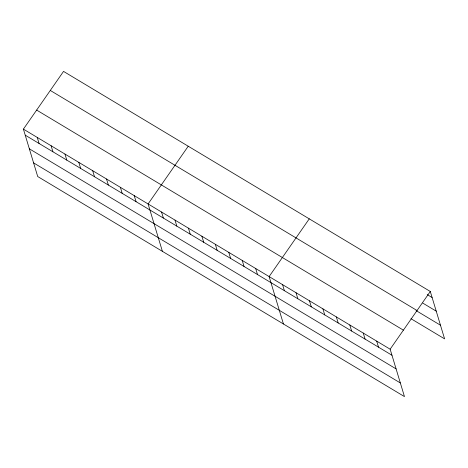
<?xml version="1.0" encoding="UTF-8"?>
<svg xmlns="http://www.w3.org/2000/svg" width="468" height="468" viewBox="0 0 468 468"><rect width="100%" height="100%" fill="white"/><g stroke="black" fill="none" stroke-linecap="round" stroke-linejoin="round"><path stroke-width="0.7" d="M23.4 129.127L390.148 349.204L404.463 396.601L37.709 176.524L23.4 129.127L63.537 71.399L430.291 291.476L444.6 338.873L410.98 318.702M188.235 146.227L148.093 203.954L162.408 251.351M309.26 218.849L269.123 276.582L283.433 323.979M390.148 349.204L430.291 291.476M427.225 294.583L432.116 297.519M422.785 303.094L436.235 311.167M50.292 90.447L417.046 310.53M416.029 310.553L440.482 325.225M36.644 110.074L403.398 330.156M25.225 135.164L391.973 355.247M29.344 148.812L396.092 368.895M33.591 162.876L400.339 382.953M376.705 341.137L378.524 347.174M363.256 333.064L365.081 339.107M349.807 324.997L351.632 331.034M336.357 316.93L338.183 322.967M322.914 308.857L324.733 314.9M309.465 300.789L311.29 306.827M296.016 292.716L297.841 298.76M282.573 284.649L284.392 290.686M255.674 268.509L257.499 274.552M242.225 260.442L244.05 266.479M228.782 252.369L230.601 258.412M215.333 244.302L217.158 250.339M201.883 236.229L203.709 242.272M188.44 228.162L190.26 234.199M174.991 220.095L176.816 226.132M161.542 212.022L163.367 218.065M134.24 195.642L136.065 201.679M120.387 187.323L122.206 193.366M106.528 179.01L108.354 185.053M92.676 170.697L94.501 176.734M78.823 162.384L80.642 168.421M64.964 154.066L66.789 160.109M51.111 145.753L52.931 151.796M37.253 137.44L39.078 143.477"/></g></svg>
